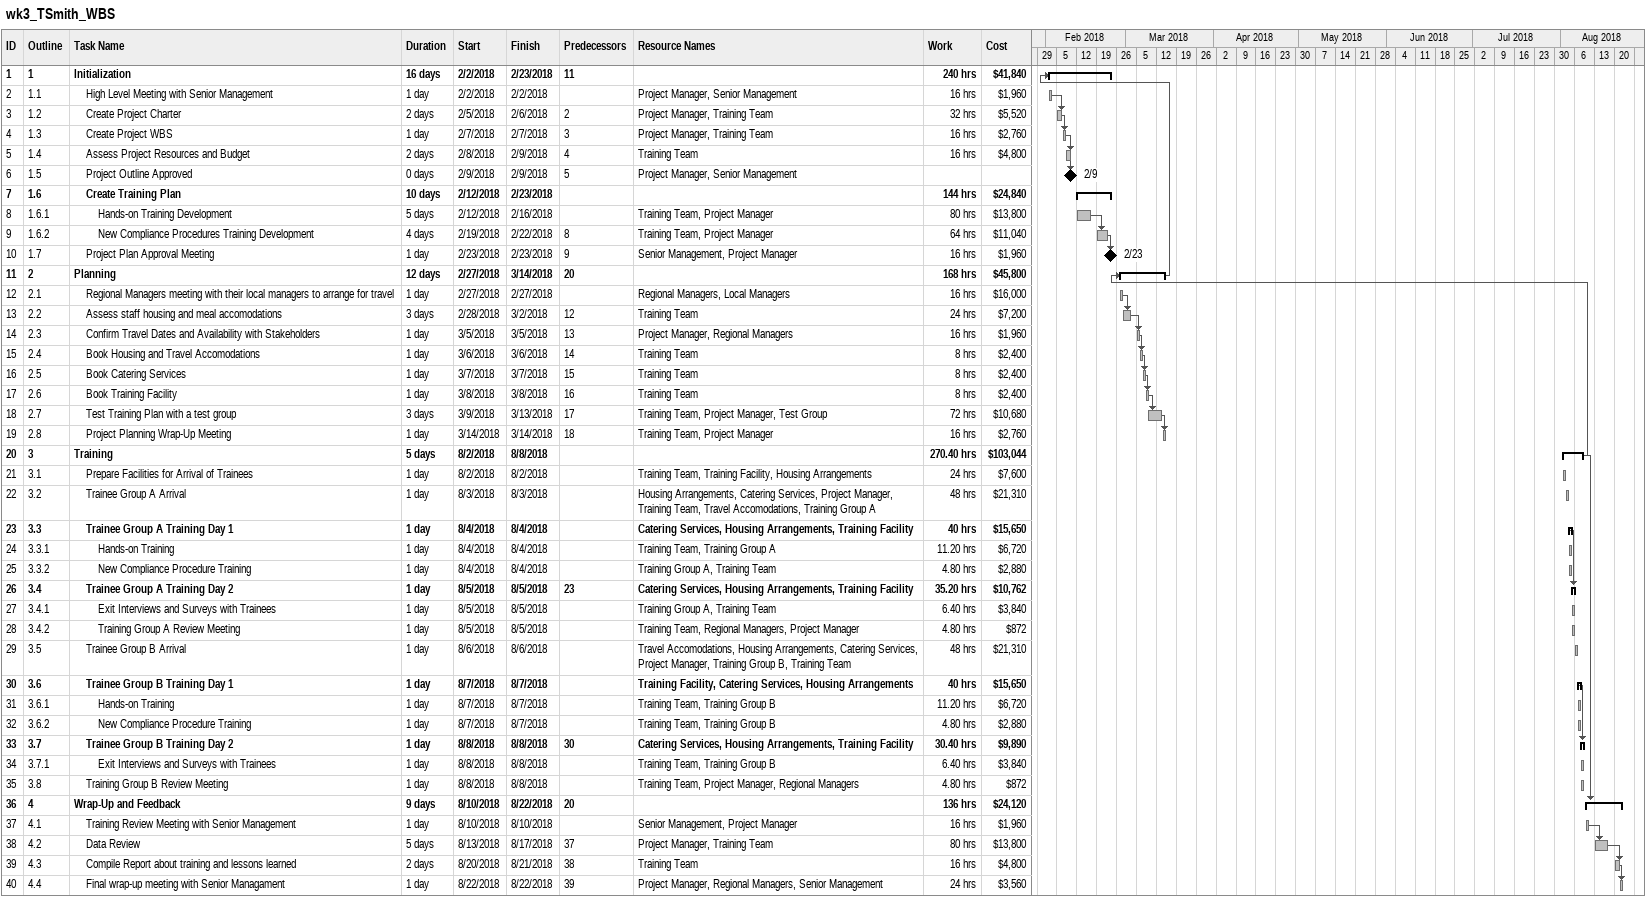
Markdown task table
wk3_TSmith_WBS

| ID | WBS | Task | Duration | Start | Finish | Predecessors | Resources | Work (h) | Cost ($) |
|---|---|---|---|---|---|---|---|---|---|
| 1 | 1 | **Initialization** | 16d | 2018-02-02 | 2018-02-23 | 11 |  | 240 | 41840 |
| 2 | 1.1 | High Level Meeting with Senior Management | 1d | 2018-02-02 | 2018-02-02 |  | Project Manager, Senior Management | 16 | 1960 |
| 3 | 1.2 | Create Project Charter | 2d | 2018-02-05 | 2018-02-06 | 2 | Project Manager, Training Team | 32 | 5520 |
| 4 | 1.3 | Create Project WBS | 1d | 2018-02-07 | 2018-02-07 | 3 | Project Manager, Training Team | 16 | 2760 |
| 5 | 1.4 | Assess Project Resources and Budget | 2d | 2018-02-08 | 2018-02-09 | 4 | Training Team | 16 | 4800 |
| 6 | 1.5 | Project Outline Approved | 0d | 2018-02-09 | 2018-02-09 | 5 | Project Manager, Senior Management |  |  |
| 7 | 1.6 | **Create Training Plan** | 10d | 2018-02-12 | 2018-02-23 |  |  | 144 | 24840 |
| 8 | 1.6.1 | Hands-on Training Development | 5d | 2018-02-12 | 2018-02-16 |  | Training Team, Project Manager | 80 | 13800 |
| 9 | 1.6.2 | New Compliance Procedures Training Development | 4d | 2018-02-19 | 2018-02-22 | 8 | Training Team, Project Manager | 64 | 11040 |
| 10 | 1.7 | Project Plan Approval Meeting | 1d | 2018-02-23 | 2018-02-23 | 9 | Senior Management, Project Manager | 16 | 1960 |
| 11 | 2 | **Planning** | 12d | 2018-02-27 | 2018-03-14 | 20 |  | 168 | 45800 |
| 12 | 2.1 | Regional Managers meeting with their local managers to arrange for travel | 1d | 2018-02-27 | 2018-02-27 |  | Regional Managers, Local Managers | 16 | 16000 |
| 13 | 2.2 | Assess staff housing and meal accomodations | 3d | 2018-02-28 | 2018-03-02 | 12 | Training Team | 24 | 7200 |
| 14 | 2.3 | Confirm Travel Dates and Availability with Stakeholders | 1d | 2018-03-05 | 2018-03-05 | 13 | Project Manager, Regional Managers | 16 | 1960 |
| 15 | 2.4 | Book Housing and Travel Accomodations | 1d | 2018-03-06 | 2018-03-06 | 14 | Training Team | 8 | 2400 |
| 16 | 2.5 | Book Catering Services | 1d | 2018-03-07 | 2018-03-07 | 15 | Training Team | 8 | 2400 |
| 17 | 2.6 | Book Training Facility | 1d | 2018-03-08 | 2018-03-08 | 16 | Training Team | 8 | 2400 |
| 18 | 2.7 | Test Training Plan with a test group | 3d | 2018-03-09 | 2018-03-13 | 17 | Training Team, Project Manager, Test Group | 72 | 10680 |
| 19 | 2.8 | Project Planning Wrap-Up Meeting | 1d | 2018-03-14 | 2018-03-14 | 18 | Training Team, Project Manager | 16 | 2760 |
| 20 | 3 | **Training** | 5d | 2018-08-02 | 2018-08-08 |  |  | 270.40 | 103044 |
| 21 | 3.1 | Prepare Facilities for Arrival of Trainees | 1d | 2018-08-02 | 2018-08-02 |  | Training Team, Training Facility, Housing Arrangements | 24 | 7600 |
| 22 | 3.2 | Trainee Group A Arrival | 1d | 2018-08-03 | 2018-08-03 |  | Housing Arrangements, Catering Services, Project Manager, Training Team, Travel Accomodations, Training Group A | 48 | 21310 |
| 23 | 3.3 | **Trainee Group A Training Day 1** | 1d | 2018-08-04 | 2018-08-04 |  | Catering Services, Housing Arrangements, Training Facility | 40 | 15650 |
| 24 | 3.3.1 | Hands-on Training | 1d | 2018-08-04 | 2018-08-04 |  | Training Team, Training Group A | 11.20 | 6720 |
| 25 | 3.3.2 | New Compliance Procedure Training | 1d | 2018-08-04 | 2018-08-04 |  | Training Group A, Training Team | 4.80 | 2880 |
| 26 | 3.4 | **Trainee Group A Training Day 2** | 1d | 2018-08-05 | 2018-08-05 | 23 | Catering Services, Housing Arrangements, Training Facility | 35.20 | 10762 |
| 27 | 3.4.1 | Exit Interviews and Surveys with Trainees | 1d | 2018-08-05 | 2018-08-05 |  | Training Group A, Training Team | 6.40 | 3840 |
| 28 | 3.4.2 | Training Group A Review Meeting | 1d | 2018-08-05 | 2018-08-05 |  | Training Team, Regional Managers, Project Manager | 4.80 | 872 |
| 29 | 3.5 | Trainee Group B Arrival | 1d | 2018-08-06 | 2018-08-06 |  | Travel Accomodations, Housing Arrangements, Catering Services, Project Manager, Training Group B, Training Team | 48 | 21310 |
| 30 | 3.6 | **Trainee Group B Training Day 1** | 1d | 2018-08-07 | 2018-08-07 |  | Training Facility, Catering Services, Housing Arrangements | 40 | 15650 |
| 31 | 3.6.1 | Hands-on Training | 1d | 2018-08-07 | 2018-08-07 |  | Training Team, Training Group B | 11.20 | 6720 |
| 32 | 3.6.2 | New Compliance Procedure Training | 1d | 2018-08-07 | 2018-08-07 |  | Training Team, Training Group B | 4.80 | 2880 |
| 33 | 3.7 | **Trainee Group B Training Day 2** | 1d | 2018-08-08 | 2018-08-08 | 30 | Catering Services, Housing Arrangements, Training Facility | 30.40 | 9890 |
| 34 | 3.7.1 | Exit Interviews and Surveys with Trainees | 1d | 2018-08-08 | 2018-08-08 |  | Training Team, Training Group B | 6.40 | 3840 |
| 35 | 3.8 | Training Group B Review Meeting | 1d | 2018-08-08 | 2018-08-08 |  | Training Team, Project Manager, Regional Managers | 4.80 | 872 |
| 36 | 4 | **Wrap-Up and Feedback** | 9d | 2018-08-10 | 2018-08-22 | 20 |  | 136 | 24120 |
| 37 | 4.1 | Training Review Meeting with Senior Management | 1d | 2018-08-10 | 2018-08-10 |  | Senior Management, Project Manager | 16 | 1960 |
| 38 | 4.2 | Data Review | 5d | 2018-08-13 | 2018-08-17 | 37 | Project Manager, Training Team | 80 | 13800 |
| 39 | 4.3 | Compile Report about training and lessons learned | 2d | 2018-08-20 | 2018-08-21 | 38 | Training Team | 16 | 4800 |
| 40 | 4.4 | Final wrap-up meeting with Senior Managament | 1d | 2018-08-22 | 2018-08-22 | 39 | Project Manager, Regional Managers, Senior Management | 24 | 3560 |
